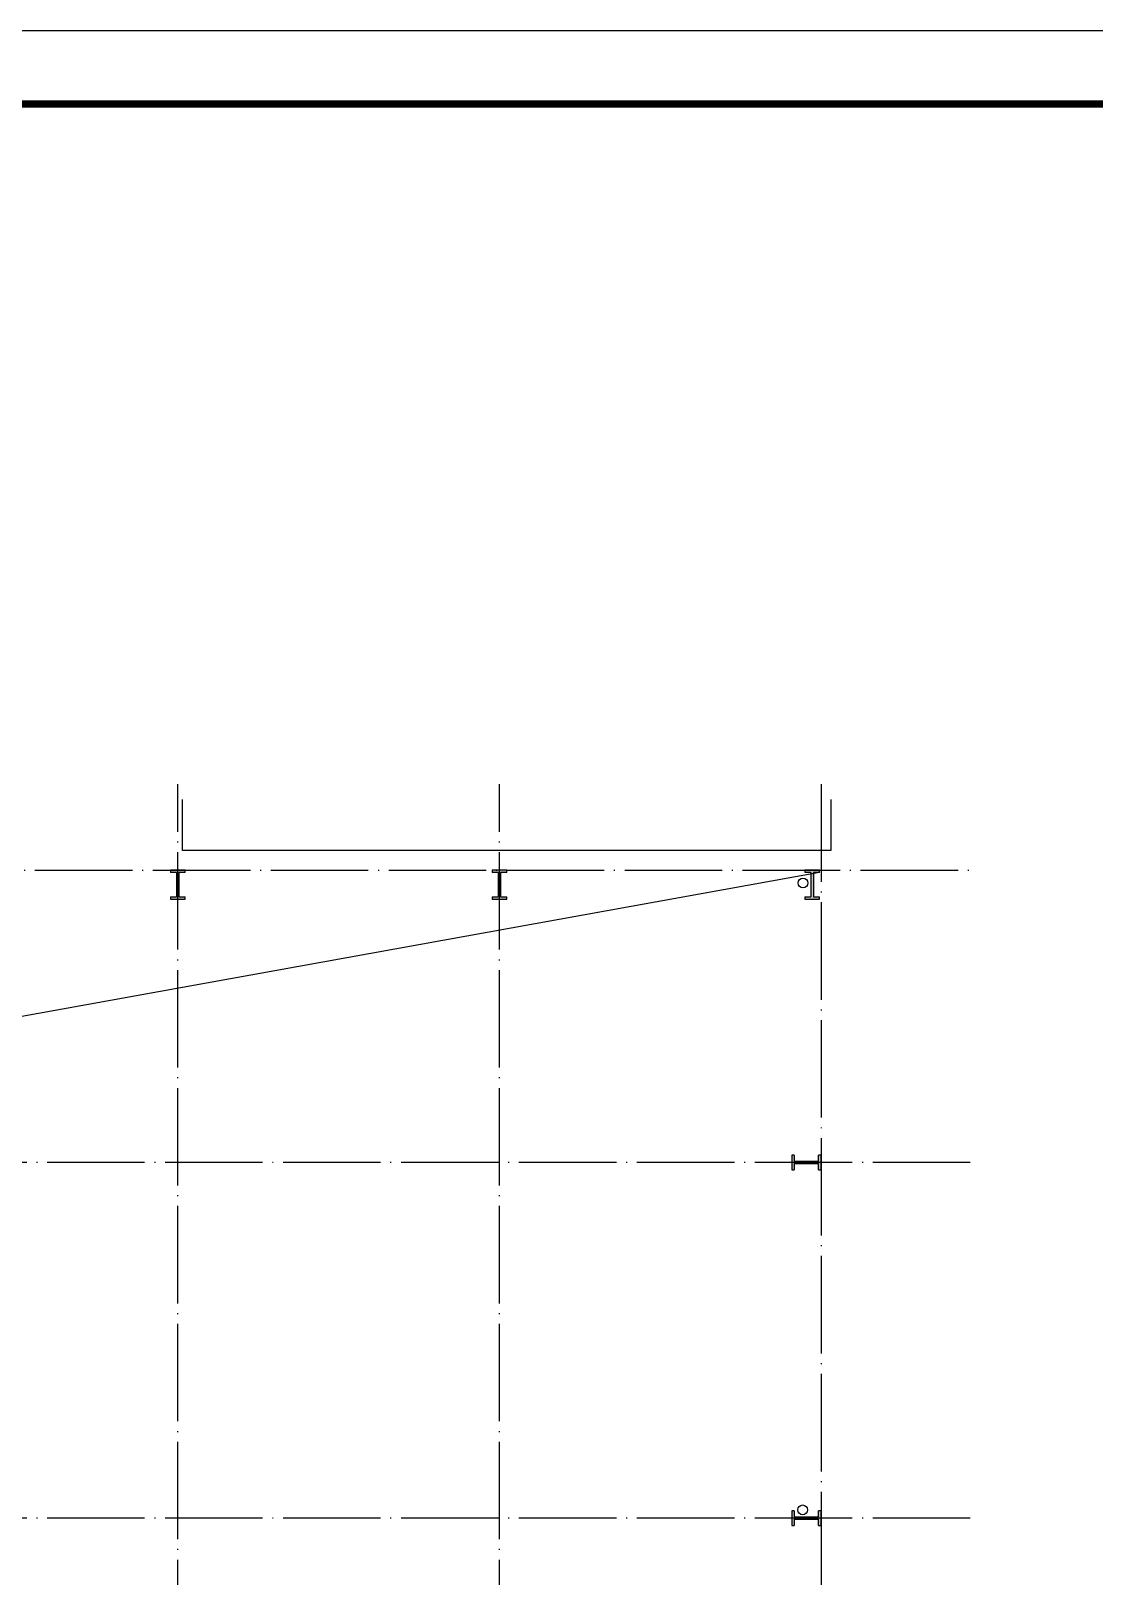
# Model space of a CAD drawing. Extents: x 185245 to 2288779, y -19957 to 815000.
# Drawn here: x 2097567 to 2119382, y 566250 to 597963 of the extents above; entities that cross this region are included whole.
import ezdxf

# ---------------------------------------------------------------- set-up
doc = ezdxf.new("R2010")
doc.units = 0
doc.header["$LTSCALE"] = 1000
doc.header["$MEASUREMENT"] = 0
doc.linetypes.add('DOTE', pattern=[2.42, 2, -0.2, 0.02, -0.2])
for name, color, linetype in [('COLUMN', 9, 'Continuous'), ('DOTE', 1, 'Continuous'), ('PUB_TITLE', 4, 'Continuous'), ('建筑外', 2, 'Continuous'), ('钢柱', 7, 'Continuous')]:
    doc.layers.add(name, color=color, linetype=linetype)

# ---------------------------------------------------------------- blocks, each defined once
blk = doc.blocks.new('A$C23043752')
at = {"layer": 'COLUMN'}
blk.add_hatch(color=256, dxfattribs=at).paths.add_polyline_path([(0, 600), (0, 550), (125, 550), (125, 50), (0, 50), (0, 0), (300, 0), (300, 50), (175, 50), (175, 550), (300, 550), (300, 600)])
for p, q in [((0, 600), (0, 550)), ((300, 600), (0, 600)), ((125, 550), (0, 550)), ((125, 550), (125, 50)), ((175, 550), (175, 50)), ((300, 550), (175, 550)), ((300, 550), (300, 600)), ((0, 50), (125, 50)), ((0, 50), (0, 0)), ((0, 0), (300, 0)), ((175, 50), (300, 50)), ((300, 0), (300, 50))]:
    blk.add_line(p, q, dxfattribs=at)
blk = doc.blocks.new('A$C2E6C69CD')
at = {"layer": 'COLUMN', "xscale": -1, "rotation": 359.9999999999998}
blk.add_blockref('A$C23043752', (300, 0), dxfattribs=at)
blk.add_blockref('A$C23043752', (300, 0), dxfattribs=at)
blk = doc.blocks.new('A$C6F9B7E11')
blk.add_blockref('A$C2E6C69CD', (0, 0))

msp = doc.modelspace()

# ---------------------------------------------------------------- linework, layer by layer
msp.add_lwpolyline([(2113747.6, 580690.1), (2080780, 574740.1), (2074217.4, 552890.1)])
for centre in [(2113408.2, 580475.9), (2113401.1, 567609.2)]:
    msp.add_circle(centre, 100)
at = {"layer": 'DOTE', "color": 25, "linetype": 'DOTE'}
for p, q in [((2100580, 550066.8), (2100580, 582499.6)), ((2107180, 550066.8), (2107180, 582499.6)), ((2113780, 582499.6), (2113780, 550066.8)), ((2071030.3, 580740.1), (2116840.8, 580740.1)), ((2116840.8, 574740.1), (2071030.3, 574740.1)), ((2116840.8, 567440.1), (2071030.3, 567440.1))]:
    msp.add_line(p, q, dxfattribs=at)
at = {"layer": 'PUB_TITLE', "elevation": 0}
msp.add_lwpolyline([(2052098, 534962.7), (2141198, 534962.7), (2141198, 597962.7), (2052098, 597962.7)], close=True, dxfattribs=at)
at = {"layer": 'PUB_TITLE', "const_width": 150, "elevation": 0}
msp.add_lwpolyline([(2055848, 536462.7), (2139698, 536462.7), (2139698, 596462.7), (2055848, 596462.7)], close=True, dxfattribs=at)
at = {"layer": '建筑外'}
msp.add_lwpolyline([(2113980, 582187.9), (2113980, 581140.1), (2100680, 581140.1), (2100680, 582187.9)], dxfattribs=at)

# ---------------------------------------------------------------- block references
at = {"layer": '钢柱', "ltscale": 1000, "xscale": -1}
for p in [(2100730, 580140.1), (2107330, 580140.1), (2113747.6, 580140.1)]:
    msp.add_blockref('A$C6F9B7E11', p, dxfattribs=at)
at = {"layer": '钢柱', "ltscale": 1000, "xscale": -1, "rotation": 90}
for p in [(2113780, 574890.1), (2113780, 567590.1)]:
    msp.add_blockref('A$C6F9B7E11', p, dxfattribs=at)

doc.saveas('drawing.dxf')
